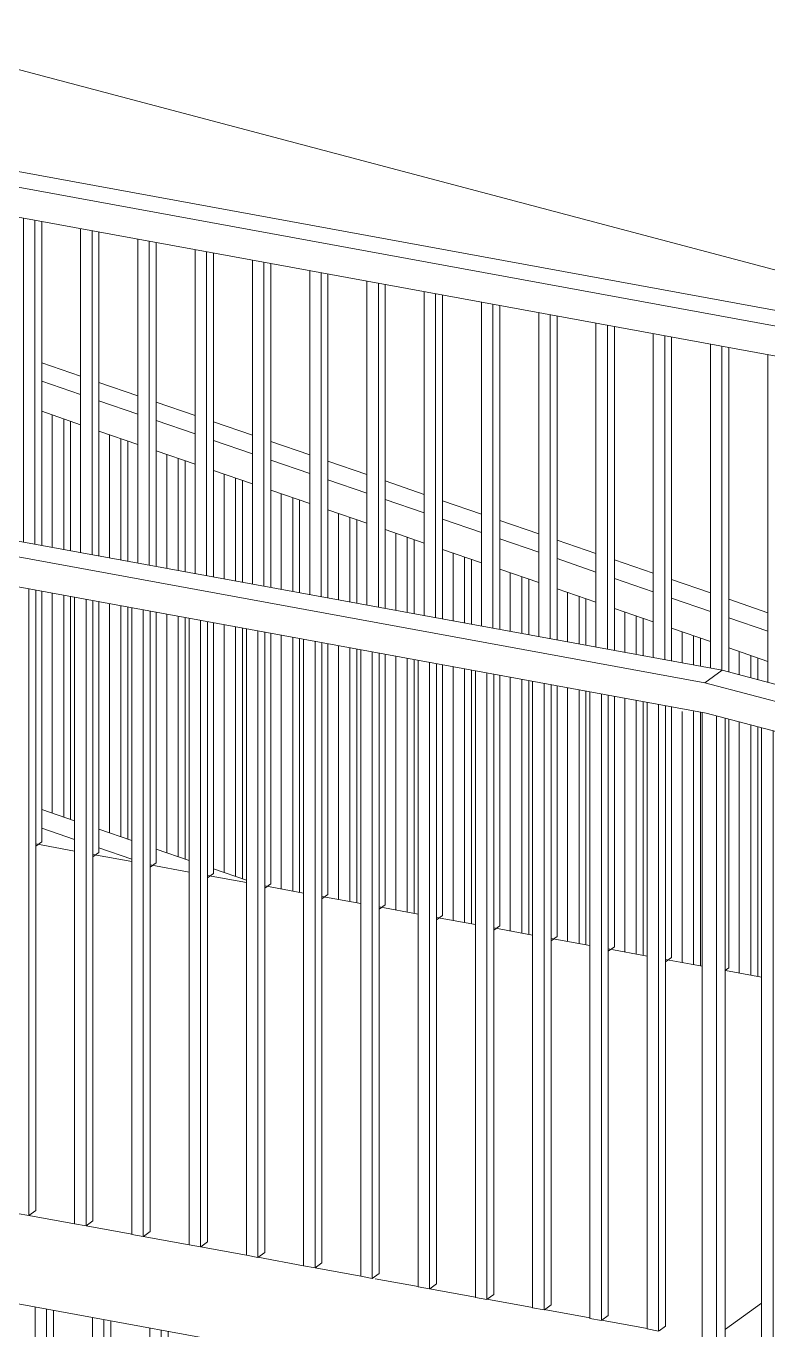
# Model space of a CAD drawing. Header units: metres. Extents: x 40 to 358, y -13 to 19.
# Drawn here: x 74.43 to 75.539, y -0.388 to 1.562 of the extents above; entities that cross this region are included whole.
import ezdxf

# ---------------------------------------------------------------- set-up
doc = ezdxf.new("R2010")
doc.units = ezdxf.units.M
for name, color, linetype, lineweight in [('A-BRND', 11, 'Continuous', 5), ('A-PISO', 51, 'Continuous', 9), ('A-PISO-RAMP', 51, 'Continuous', 5)]:
    doc.layers.add(name, color=color, linetype=linetype, lineweight=lineweight)

# ---------------------------------------------------------------- blocks, each defined once
blk = doc.blocks.new('Ramp - Ramp-1224626-Axonometria')
at = {"layer": 'A-PISO-RAMP'}
for p, q in [((74.5024, 0.3284), (74.4443, 0.3391)), ((74.5881, 0.3127), (74.5299, 0.3234)), ((74.6737, 0.297), (74.6155, 0.3077)), ((74.7593, 0.2813), (74.7012, 0.2919)), ((74.8449, 0.2656), (74.7868, 0.2762)), ((74.9306, 0.2499), (74.8724, 0.2605)), ((75.4536, -0.5382), (71.1694, 0.2451)), ((75.0162, 0.2341), (74.958, 0.2448)), ((75.1018, 0.2184), (75.0437, 0.2291)), ((75.1874, 0.2027), (75.1293, 0.2134)), ((75.2731, 0.187), (75.2149, 0.1977)), ((75.3587, 0.1713), (75.3005, 0.182)), ((75.4409, 0.1562), (75.3862, 0.1663)), ((75.5299, 0.1399), (75.4759, 0.1498)), ((74.4339, -0.2165), (74.5024, -0.229)), ((74.5196, -0.2322), (74.5881, -0.2447)), ((74.6052, -0.2478), (74.6737, -0.2603)), ((74.6908, -0.2635), (74.7593, -0.276)), ((74.7764, -0.2791), (74.8449, -0.2917)), ((74.8621, -0.2948), (74.9306, -0.3073)), ((74.9517, -0.3112), (75.0162, -0.323)), ((75.0333, -0.3261), (75.1018, -0.3386)), ((75.1189, -0.3418), (75.1874, -0.3543)), ((75.4759, -0.3868), (75.5299, -0.3476)), ((75.5299, -0.3476), (75.4759, -0.3868)), ((75.2046, -0.3574), (75.2731, -0.3699)), ((75.2902, -0.3731), (75.3587, -0.3856))]:
    blk.add_line(p, q, dxfattribs=at)
blk = doc.blocks.new('Railing - 20-V255-Axonometria')
at = {"layer": 'A-BRND'}
for p, q in [((75.4965, 0.592), (75.4965, 0.6267)), ((75.5136, 0.5875), (75.5136, 0.6208)), ((75.524, 0.5848), (75.524, 0.6173)), ((75.4965, 0.146), (75.4965, 0.5215)), ((75.5136, 0.1429), (75.5136, 0.517)), ((75.524, 0.141), (75.524, 0.5143))]:
    blk.add_line(p, q, dxfattribs=at)
blk = doc.blocks.new('Railing - 20-V256-Axonometria')
at = {"layer": 'A-BRND'}
for p, q in [((75.4109, 0.6098), (75.4109, 0.6562)), ((75.428, 0.6066), (75.428, 0.6503)), ((75.4384, 0.6048), (75.4384, 0.6468)), ((75.4109, 0.1617), (75.4109, 0.537)), ((75.428, 0.1586), (75.428, 0.537)), ((75.4384, 0.1567), (75.4384, 0.5362))]:
    blk.add_line(p, q, dxfattribs=at)
blk = doc.blocks.new('Railing - 20-V257-Axonometria')
at = {"layer": 'A-BRND'}
for p, q in [((75.3253, 0.6255), (75.3253, 0.6857)), ((75.3424, 0.6224), (75.3424, 0.6798)), ((75.3527, 0.6205), (75.3527, 0.6763)), ((75.3253, 0.1774), (75.3253, 0.5569)), ((75.3424, 0.1743), (75.3424, 0.5538)), ((75.3527, 0.1724), (75.3527, 0.5519))]:
    blk.add_line(p, q, dxfattribs=at)
blk = doc.blocks.new('Railing - 20-V258-Axonometria')
at = {"layer": 'A-BRND'}
for p, q in [((75.2396, 0.6412), (75.2396, 0.7152)), ((75.2568, 0.6381), (75.2568, 0.7093)), ((75.2671, 0.6362), (75.2671, 0.7057)), ((75.2396, 0.1931), (75.2396, 0.5726)), ((75.2568, 0.19), (75.2568, 0.5695)), ((75.2671, 0.1881), (75.2671, 0.5676))]:
    blk.add_line(p, q, dxfattribs=at)
blk = doc.blocks.new('Railing - 20-V259-Axonometria')
at = {"layer": 'A-BRND'}
for p, q in [((75.154, 0.6569), (75.154, 0.7447)), ((75.1712, 0.6538), (75.1712, 0.7388)), ((75.1815, 0.6519), (75.1815, 0.7352)), ((75.154, 0.2089), (75.154, 0.5884)), ((75.1712, 0.2057), (75.1712, 0.5852)), ((75.1815, 0.2038), (75.1815, 0.5833))]:
    blk.add_line(p, q, dxfattribs=at)
blk = doc.blocks.new('Railing - 20-V260-Axonometria')
at = {"layer": 'A-BRND'}
for p, q in [((75.0684, 0.6726), (75.0684, 0.7742)), ((75.0855, 0.6695), (75.0855, 0.7683)), ((75.0959, 0.6676), (75.0959, 0.7647)), ((75.0684, 0.2246), (75.0684, 0.6041)), ((75.0855, 0.2214), (75.0855, 0.6009)), ((75.0959, 0.2195), (75.0959, 0.599))]:
    blk.add_line(p, q, dxfattribs=at)
blk = doc.blocks.new('Railing - 20-V261-Axonometria')
at = {"layer": 'A-BRND'}
for p, q in [((74.9828, 0.6883), (74.9828, 0.8037)), ((74.9999, 0.6852), (74.9999, 0.7978)), ((75.0102, 0.6833), (75.0102, 0.7942)), ((74.9828, 0.2403), (74.9828, 0.6198)), ((74.9999, 0.2371), (74.9999, 0.6166)), ((75.0102, 0.2352), (75.0102, 0.6147))]:
    blk.add_line(p, q, dxfattribs=at)
blk = doc.blocks.new('Railing - 20-V262-Axonometria')
at = {"layer": 'A-BRND'}
for p, q in [((74.8972, 0.7041), (74.8972, 0.8332)), ((74.9143, 0.7009), (74.9143, 0.8273)), ((74.9246, 0.699), (74.9246, 0.8237)), ((74.8972, 0.256), (74.8972, 0.6355)), ((74.9143, 0.2528), (74.9143, 0.6323)), ((74.9246, 0.2509), (74.9246, 0.6305))]:
    blk.add_line(p, q, dxfattribs=at)
blk = doc.blocks.new('Railing - 20-V263-Axonometria')
at = {"layer": 'A-BRND'}
for p, q in [((74.8115, 0.7198), (74.8115, 0.8626)), ((74.8287, 0.7166), (74.8287, 0.8567)), ((74.839, 0.7147), (74.839, 0.8532)), ((74.8115, 0.2717), (74.8115, 0.6512)), ((74.8287, 0.2686), (74.8287, 0.6481)), ((74.839, 0.2667), (74.839, 0.6462))]:
    blk.add_line(p, q, dxfattribs=at)
blk = doc.blocks.new('Railing - 20-V264-Axonometria')
at = {"layer": 'A-BRND'}
for p, q in [((74.7259, 0.7355), (74.7259, 0.8921)), ((74.743, 0.7323), (74.743, 0.8862)), ((74.7534, 0.7304), (74.7534, 0.8827)), ((74.7259, 0.2965), (74.7259, 0.6669)), ((74.743, 0.2906), (74.743, 0.6638)), ((74.7534, 0.2871), (74.7534, 0.6619))]:
    blk.add_line(p, q, dxfattribs=at)
blk = doc.blocks.new('Railing - 20-V265-Axonometria')
at = {"layer": 'A-BRND'}
for p, q in [((74.6403, 0.7512), (74.6403, 0.9216)), ((74.6574, 0.748), (74.6574, 0.9157)), ((74.6677, 0.7461), (74.6677, 0.9122)), ((74.6403, 0.326), (74.6403, 0.6826)), ((74.6574, 0.3201), (74.6574, 0.6795)), ((74.6677, 0.3166), (74.6677, 0.6776))]:
    blk.add_line(p, q, dxfattribs=at)
blk = doc.blocks.new('Railing - 20-V266-Axonometria')
at = {"layer": 'A-BRND'}
for p, q in [((74.5547, 0.7669), (74.5547, 0.9511)), ((74.5718, 0.7638), (74.5718, 0.9452)), ((74.5821, 0.7619), (74.5821, 0.9416)), ((74.5547, 0.3555), (74.5547, 0.6983)), ((74.5718, 0.3496), (74.5718, 0.6952)), ((74.5821, 0.346), (74.5821, 0.6933))]:
    blk.add_line(p, q, dxfattribs=at)
blk = doc.blocks.new('Railing - 20-V267-Axonometria')
at = {"layer": 'A-BRND'}
for p, q in [((74.469, 0.7826), (74.469, 0.9806)), ((74.4862, 0.7795), (74.4862, 0.9747)), ((74.4965, 0.7776), (74.4965, 0.9711)), ((74.469, 0.385), (74.469, 0.714)), ((74.4862, 0.3791), (74.4862, 0.7109)), ((74.4965, 0.3755), (74.4965, 0.709))]:
    blk.add_line(p, q, dxfattribs=at)
blk = doc.blocks.new('Railing - 20-V378-Axonometria')
at = {"layer": 'A-BRND'}
for p, q in [((74.4168, -0.2134), (74.4168, 0.7236)), ((74.4339, 0.7205), (74.4339, -0.2165)), ((74.4443, -0.209), (74.4443, 0.7186)), ((74.4168, -0.2134), (74.4339, -0.2165)), ((74.434, -0.2165), (74.4443, -0.209))]:
    blk.add_line(p, q, dxfattribs=at)
blk = doc.blocks.new('Railing - 20-V379-Axonometria')
at = {"layer": 'A-BRND'}
for p, q in [((74.5024, -0.2291), (74.5024, 0.7079)), ((74.5196, 0.7048), (74.5196, -0.2322)), ((74.5299, -0.2248), (74.5299, 0.7029)), ((74.5024, -0.2291), (74.5196, -0.2322)), ((74.5197, -0.2322), (74.5299, -0.2248))]:
    blk.add_line(p, q, dxfattribs=at)
blk = doc.blocks.new('Railing - 20-V380-Axonometria')
at = {"layer": 'A-BRND'}
for p, q in [((74.5881, -0.2448), (74.5881, 0.6922)), ((74.6052, 0.6891), (74.6052, -0.248)), ((74.6155, -0.2405), (74.6155, 0.6872)), ((74.5881, -0.2448), (74.6052, -0.248)), ((74.6054, -0.2478), (74.6155, -0.2405))]:
    blk.add_line(p, q, dxfattribs=at)
blk = doc.blocks.new('Railing - 20-V381-Axonometria')
at = {"layer": 'A-BRND'}
for p, q in [((74.6737, -0.2605), (74.6737, 0.6765)), ((74.6908, 0.6733), (74.6908, -0.2637)), ((74.7012, -0.2562), (74.7012, 0.6715)), ((74.6737, -0.2605), (74.6908, -0.2637)), ((74.691, -0.2635), (74.7012, -0.2562))]:
    blk.add_line(p, q, dxfattribs=at)
blk = doc.blocks.new('Railing - 20-V382-Axonometria')
at = {"layer": 'A-BRND'}
for p, q in [((74.7593, -0.2762), (74.7593, 0.6608)), ((74.7764, 0.6576), (74.7764, -0.2794)), ((74.7868, -0.2719), (74.7868, 0.6557)), ((74.7767, -0.2792), (74.7868, -0.2719)), ((74.7593, -0.2762), (74.7764, -0.2794))]:
    blk.add_line(p, q, dxfattribs=at)
blk = doc.blocks.new('Railing - 20-V383-Axonometria')
at = {"layer": 'A-BRND'}
for p, q in [((74.8449, -0.2919), (74.8449, 0.6451)), ((74.8621, 0.6419), (74.8621, -0.2951)), ((74.8724, -0.2876), (74.8724, 0.64)), ((74.8449, -0.2919), (74.8621, -0.2951)), ((74.8624, -0.2948), (74.8724, -0.2876))]:
    blk.add_line(p, q, dxfattribs=at)
blk = doc.blocks.new('Railing - 20-V376-Axonometria')
at = {"layer": 'A-BRND'}
for p, q in [((71.2487, 0.3679), (71.2487, 1.3049)), ((71.2658, 1.3018), (71.2658, 0.3647)), ((71.2762, 0.3722), (71.2762, 1.2999)), ((71.2658, 0.3647), (71.2762, 0.3722)), ((71.2487, 0.3679), (71.2658, 0.3647))]:
    blk.add_line(p, q, dxfattribs=at)
blk = doc.blocks.new('Railing - 20-V384-Axonometria')
at = {"layer": 'A-BRND'}
for p, q in [((75.0162, -0.3234), (75.0162, 0.6136)), ((75.0333, 0.6105), (75.0333, -0.3265)), ((75.0437, -0.319), (75.0437, 0.6086)), ((75.0162, -0.3234), (75.0333, -0.3265)), ((75.0338, -0.3262), (75.0437, -0.319))]:
    blk.add_line(p, q, dxfattribs=at)
blk = doc.blocks.new('Railing - 20-V385-Axonometria')
at = {"layer": 'A-BRND'}
for p, q in [((75.1018, -0.3391), (75.1018, 0.5979)), ((75.1189, 0.5948), (75.1189, -0.3422)), ((75.1293, -0.3347), (75.1293, 0.5929)), ((75.1018, -0.3391), (75.1189, -0.3422)), ((75.1195, -0.3419), (75.1293, -0.3347))]:
    blk.add_line(p, q, dxfattribs=at)
blk = doc.blocks.new('Railing - 20-V386-Axonometria')
at = {"layer": 'A-BRND'}
for p, q in [((75.1874, -0.3548), (75.1874, 0.5822)), ((75.2046, 0.5791), (75.2046, -0.3579)), ((75.2149, -0.3504), (75.2149, 0.5772)), ((75.2051, -0.3575), (75.2149, -0.3504)), ((75.1874, -0.3548), (75.2046, -0.3579))]:
    blk.add_line(p, q, dxfattribs=at)
blk = doc.blocks.new('Railing - 20-V387-Axonometria')
at = {"layer": 'A-BRND'}
for p, q in [((75.2731, -0.3705), (75.2731, 0.5665)), ((75.2902, 0.5634), (75.2902, -0.3736)), ((75.3005, -0.3662), (75.3005, 0.5615)), ((75.2908, -0.3732), (75.3005, -0.3662)), ((75.2731, -0.3705), (75.2902, -0.3736))]:
    blk.add_line(p, q, dxfattribs=at)
blk = doc.blocks.new('Railing - 20-V388-Axonometria')
at = {"layer": 'A-BRND'}
for p, q in [((75.3587, -0.3862), (75.3587, 0.5508)), ((75.3758, 0.5477), (75.3758, -0.3894)), ((75.3862, -0.3819), (75.3862, 0.5458)), ((75.3587, -0.3862), (75.3758, -0.3894)), ((75.3765, -0.3889), (75.3862, -0.3819))]:
    blk.add_line(p, q, dxfattribs=at)
blk = doc.blocks.new('Railing - 20-V389-Axonometria')
at = {"layer": 'A-BRND'}
for p, q in [((75.5299, -0.4238), (75.5299, 0.5127)), ((75.5471, 0.5082), (75.5471, -0.4284)), ((75.5574, -0.4209), (75.5574, 0.5054)), ((75.5299, -0.4238), (75.5471, -0.4284)), ((75.5479, -0.4278), (75.5574, -0.4209))]:
    blk.add_line(p, q, dxfattribs=at)
blk = doc.blocks.new('Railing - 25-V461-Axonometria')
at = {"layer": 'A-BRND'}
for p, q in [((75.4409, -0.4007), (75.4409, 0.5357)), ((75.4623, 0.5306), (75.4623, -0.4081)), ((75.4752, -0.3987), (75.4752, 0.5271)), ((75.4409, -0.4007), (75.4623, -0.4081))]:
    blk.add_line(p, q, dxfattribs=at)
blk = doc.blocks.new('Railing - Railing-1745435-Axonometria')
for name, p in [('Railing - 20-V267-Axonometria', (0, 0)), ('Railing - 20-V266-Axonometria', (0, 0)), ('Railing - 20-V265-Axonometria', (0, 0)), ('Railing - 20-V264-Axonometria', (0, 0)), ('Railing - 20-V263-Axonometria', (0, 0)), ('Railing - 20-V262-Axonometria', (0, 0)), ('Railing - 20-V261-Axonometria', (0, 0)), ('Railing - 20-V260-Axonometria', (0, 0)), ('Railing - 20-V259-Axonometria', (0, 0)), ('Railing - 20-V378-Axonometria', (0, 0)), ('Railing - 20-V379-Axonometria', (0, 0)), ('Railing - 20-V258-Axonometria', (0, 0)), ('Railing - 20-V380-Axonometria', (0, 0)), ('Railing - 20-V257-Axonometria', (0, 0)), ('Railing - 20-V381-Axonometria', (0, 0)), ('Railing - 20-V382-Axonometria', (0, 0)), ('Railing - 20-V383-Axonometria', (0, 0)), ('Railing - 20-V256-Axonometria', (0, 0)), ('Railing - 20-V376-Axonometria', (3.6819, -0.6755)), ('Railing - 20-V255-Axonometria', (0, 0)), ('Railing - 20-V384-Axonometria', (0, 0)), ('Railing - 20-V385-Axonometria', (0, 0)), ('Railing - 20-V386-Axonometria', (0, 0)), ('Railing - 20-V387-Axonometria', (0, 0)), ('Railing - 20-V388-Axonometria', (0, 0)), ('Railing - 25-V461-Axonometria', (0, 0)), ('Railing - 20-V389-Axonometria', (0, 0))]:
    blk.add_blockref(name, p)
blk = doc.blocks.new('Top Rail Type - Top Rail_Internal_-1746581-Axonometria')
at = {"layer": 'A-BRND'}
for p, q in [((75.4451, 0.58), (71.1639, 1.3656)), ((71.1897, 1.3843), (75.471, 0.5988)), ((75.4468, 0.5346), (71.1655, 1.3202)), ((74.4533, 1.0587), (74.5115, 1.0387)), ((74.5115, 1.0111), (74.4533, 1.0311)), ((74.5389, 1.0292), (74.5971, 1.0092)), ((74.5971, 0.9816), (74.5389, 1.0016)), ((74.6246, 0.9997), (74.6827, 0.9797)), ((74.4533, 0.986), (74.5115, 0.966)), ((74.5389, 0.9565), (74.5971, 0.9365)), ((74.6827, 0.9521), (74.6246, 0.9721)), ((74.7102, 0.9703), (74.7684, 0.9502)), ((74.7684, 0.9226), (74.7102, 0.9426)), ((74.7958, 0.9408), (74.854, 0.9207)), ((74.6246, 0.927), (74.6827, 0.907)), ((74.7102, 0.8975), (74.7684, 0.8775)), ((74.854, 0.8931), (74.7958, 0.9131)), ((74.8814, 0.9113), (74.9396, 0.8913)), ((74.9396, 0.8636), (74.8814, 0.8837)), ((74.9671, 0.8818), (75.0252, 0.8618)), ((74.7958, 0.8681), (74.854, 0.848)), ((74.8814, 0.8386), (74.9396, 0.8185)), ((75.0252, 0.8341), (74.9671, 0.8542)), ((75.0527, 0.8523), (75.1109, 0.8323)), ((75.1109, 0.8047), (75.0527, 0.8247)), ((75.1383, 0.8228), (75.1965, 0.8028)), ((74.9671, 0.8091), (75.0252, 0.789)), ((75.1965, 0.7752), (75.1383, 0.7952)), ((75.2239, 0.7933), (75.2821, 0.7733)), ((75.0527, 0.7796), (75.1109, 0.7596)), ((75.2821, 0.7457), (75.2239, 0.7657)), ((75.3096, 0.7638), (75.3677, 0.7438)), ((75.1383, 0.7501), (75.1965, 0.7301)), ((75.3677, 0.7162), (75.3096, 0.7362)), ((75.3952, 0.7344), (75.4534, 0.7143)), ((75.2239, 0.7206), (75.2821, 0.7006)), ((75.4534, 0.6867), (75.3952, 0.7067)), ((75.4808, 0.7049), (75.539, 0.6848)), ((75.3096, 0.6911), (75.3677, 0.6711)), ((75.539, 0.6572), (75.4808, 0.6772)), ((75.3952, 0.6616), (75.4534, 0.6416)), ((75.4808, 0.6322), (75.539, 0.6121)), ((75.471, 0.5988), (75.4451, 0.58)), ((75.471, 0.5988), (76.4985, 0.3276)), ((76.4726, 0.3089), (75.4451, 0.58)), ((76.4743, 0.2635), (75.4468, 0.5346))]:
    blk.add_line(p, q, dxfattribs=at)
blk = doc.blocks.new('Railing - 20-V543-Axonometria')
at = {"layer": 'A-BRND'}
for p, q in [((75.539, 0.5808), (75.539, 1.0706)), ((75.5561, 0.5763), (75.5561, 1.0674)), ((75.5664, 0.5736), (75.5664, 1.0655)), ((75.5664, 0.1379), (75.5664, 0.5031)), ((75.5574, 0.1313), (75.5664, 0.1379))]:
    blk.add_line(p, q, dxfattribs=at)
blk = doc.blocks.new('Railing - 20-V544-Axonometria')
at = {"layer": 'A-BRND'}
for p, q in [((75.4534, 0.602), (75.4534, 1.0863)), ((75.4705, 0.5984), (75.4705, 1.0831)), ((75.4808, 0.5962), (75.4808, 1.0812)), ((75.4808, 0.1536), (75.4808, 0.5257)), ((75.4759, 0.1501), (75.4808, 0.1536))]:
    blk.add_line(p, q, dxfattribs=at)
blk = doc.blocks.new('Railing - 20-V545-Axonometria')
at = {"layer": 'A-BRND'}
for p, q in [((75.3677, 0.6177), (75.3677, 1.102)), ((75.3849, 0.6146), (75.3849, 1.0988)), ((75.3952, 0.6127), (75.3952, 1.0969)), ((75.3952, 0.1693), (75.3952, 0.5441)), ((75.3862, 0.1628), (75.3952, 0.1693))]:
    blk.add_line(p, q, dxfattribs=at)
blk = doc.blocks.new('Railing - 20-V546-Axonometria')
at = {"layer": 'A-BRND'}
for p, q in [((75.2821, 0.6334), (75.2821, 1.1177)), ((75.2992, 0.6303), (75.2992, 1.1145)), ((75.3096, 0.6284), (75.3096, 1.1126)), ((75.3096, 0.185), (75.3096, 0.5598)), ((75.3005, 0.1785), (75.3096, 0.185))]:
    blk.add_line(p, q, dxfattribs=at)
blk = doc.blocks.new('Railing - 20-V547-Axonometria')
at = {"layer": 'A-BRND'}
for p, q in [((75.1965, 0.6491), (75.1965, 1.1334)), ((75.2136, 0.646), (75.2136, 1.1302)), ((75.2239, 0.6441), (75.2239, 1.1284)), ((75.2239, 0.2007), (75.2239, 0.5755)), ((75.2149, 0.1942), (75.2239, 0.2007))]:
    blk.add_line(p, q, dxfattribs=at)
blk = doc.blocks.new('Railing - 20-V548-Axonometria')
at = {"layer": 'A-BRND'}
for p, q in [((75.1109, 0.6648), (75.1109, 1.1491)), ((75.128, 0.6617), (75.128, 1.146)), ((75.1383, 0.6598), (75.1383, 1.1441)), ((75.1383, 0.2164), (75.1383, 0.5912)), ((75.1293, 0.2099), (75.1383, 0.2164))]:
    blk.add_line(p, q, dxfattribs=at)
blk = doc.blocks.new('Railing - 20-V549-Axonometria')
at = {"layer": 'A-BRND'}
for p, q in [((75.0252, 0.6806), (75.0252, 1.1648)), ((75.0424, 0.6774), (75.0424, 1.1617)), ((75.0527, 0.6755), (75.0527, 1.1598)), ((75.0527, 0.2321), (75.0527, 0.607)), ((75.0437, 0.2256), (75.0527, 0.2321))]:
    blk.add_line(p, q, dxfattribs=at)
blk = doc.blocks.new('Railing - 20-V550-Axonometria')
at = {"layer": 'A-BRND'}
for p, q in [((74.9396, 0.6963), (74.9396, 1.1805)), ((74.9567, 0.6931), (74.9567, 1.1774)), ((74.9671, 0.6912), (74.9671, 1.1755)), ((74.9671, 0.2479), (74.9671, 0.6227)), ((74.958, 0.2413), (74.9671, 0.2479))]:
    blk.add_line(p, q, dxfattribs=at)
blk = doc.blocks.new('Railing - 20-V551-Axonometria')
at = {"layer": 'A-BRND'}
for p, q in [((74.854, 0.712), (74.854, 1.1962)), ((74.8711, 0.7088), (74.8711, 1.1931)), ((74.8814, 0.7069), (74.8814, 1.1912)), ((74.8814, 0.2636), (74.8814, 0.6384)), ((74.8724, 0.257), (74.8814, 0.2636))]:
    blk.add_line(p, q, dxfattribs=at)
blk = doc.blocks.new('Railing - 20-V552-Axonometria')
at = {"layer": 'A-BRND'}
for p, q in [((74.7684, 0.7277), (74.7684, 1.2119)), ((74.7855, 0.7245), (74.7855, 1.2088)), ((74.7958, 0.7226), (74.7958, 1.2069)), ((74.7958, 0.2793), (74.7958, 0.6541)), ((74.7868, 0.2727), (74.7958, 0.2793))]:
    blk.add_line(p, q, dxfattribs=at)
blk = doc.blocks.new('Railing - 20-V553-Axonometria')
at = {"layer": 'A-BRND'}
for p, q in [((74.6827, 0.7434), (74.6827, 1.2276)), ((74.6999, 0.7403), (74.6999, 1.2245)), ((74.7102, 0.7384), (74.7102, 1.2226)), ((74.7102, 0.295), (74.7102, 0.6698)), ((74.7012, 0.2884), (74.7102, 0.295))]:
    blk.add_line(p, q, dxfattribs=at)
blk = doc.blocks.new('Railing - 20-V554-Axonometria')
at = {"layer": 'A-BRND'}
for p, q in [((74.5971, 0.7591), (74.5971, 1.2434)), ((74.6142, 0.756), (74.6142, 1.2402)), ((74.6246, 0.7541), (74.6246, 1.2383)), ((74.6246, 0.3107), (74.6246, 0.6855)), ((74.6155, 0.3041), (74.6246, 0.3107))]:
    blk.add_line(p, q, dxfattribs=at)
blk = doc.blocks.new('Railing - 20-V555-Axonometria')
at = {"layer": 'A-BRND'}
for p, q in [((74.5115, 0.7748), (74.5115, 1.2591)), ((74.5286, 0.7717), (74.5286, 1.2559)), ((74.5389, 0.7698), (74.5389, 1.254)), ((74.5389, 0.3264), (74.5389, 0.7012)), ((74.5299, 0.3199), (74.5389, 0.3264))]:
    blk.add_line(p, q, dxfattribs=at)
blk = doc.blocks.new('Railing - 20-V556-Axonometria')
at = {"layer": 'A-BRND'}
for p, q in [((74.4258, 0.7905), (74.4258, 1.2748)), ((74.443, 0.7874), (74.443, 1.2716)), ((74.4533, 0.7855), (74.4533, 1.2697)), ((74.4533, 0.3421), (74.4533, 0.7169)), ((74.4443, 0.3356), (74.4533, 0.3421))]:
    blk.add_line(p, q, dxfattribs=at)
blk = doc.blocks.new('Railing - 20-V705-Axonometria')
at = {"layer": 'A-BRND'}
for p, q in [((74.4435, -0.6147), (74.4435, -0.3535)), ((74.4606, -0.3567), (74.4606, -0.6206)), ((74.471, -0.6131), (74.471, -0.3586)), ((74.4435, -0.6147), (74.4606, -0.6206))]:
    blk.add_line(p, q, dxfattribs=at)
blk = doc.blocks.new('Railing - 20-V706-Axonometria')
at = {"layer": 'A-BRND'}
for p, q in [((74.5291, -0.6442), (74.5291, -0.3692)), ((74.5463, -0.3723), (74.5463, -0.6501)), ((74.5566, -0.6426), (74.5566, -0.3742)), ((74.5291, -0.6442), (74.5463, -0.6501))]:
    blk.add_line(p, q, dxfattribs=at)
blk = doc.blocks.new('Railing - 20-V707-Axonometria')
at = {"layer": 'A-BRND'}
for p, q in [((74.6148, -0.6737), (74.6148, -0.3849)), ((74.6319, -0.388), (74.6319, -0.6796)), ((74.6422, -0.6721), (74.6422, -0.3899)), ((74.6148, -0.6737), (74.6319, -0.6796))]:
    blk.add_line(p, q, dxfattribs=at)
blk = doc.blocks.new('Railing - Railing-1752316-Axonometria')
for name in ['Railing - 20-V556-Axonometria', 'Railing - 20-V555-Axonometria', 'Railing - 20-V554-Axonometria', 'Railing - 20-V553-Axonometria', 'Railing - 20-V552-Axonometria', 'Railing - 20-V551-Axonometria', 'Railing - 20-V550-Axonometria', 'Railing - 20-V549-Axonometria', 'Railing - 20-V548-Axonometria', 'Railing - 20-V547-Axonometria', 'Railing - 20-V546-Axonometria', 'Railing - 20-V545-Axonometria', 'Railing - 20-V544-Axonometria', 'Railing - 20-V543-Axonometria', 'Railing - 20-V705-Axonometria', 'Railing - 20-V706-Axonometria', 'Railing - 20-V707-Axonometria']:
    blk.add_blockref(name, (0, 0))
blk = doc.blocks.new('Top Rail Type - Top Rail_Internal_-1752441-Axonometria')
at = {"layer": 'A-BRND'}
for p, q in [((71.7981, 1.8254), (76.0794, 1.04)), ((76.0536, 1.0212), (71.7723, 1.8067)), ((76.0552, 0.9758), (71.7739, 1.7613)), ((74.4533, 0.3904), (74.5024, 0.3735)), ((74.5024, 0.3458), (74.4533, 0.3628)), ((74.5389, 0.3609), (74.5881, 0.344)), ((74.5881, 0.3164), (74.5389, 0.3333)), ((74.6246, 0.3314), (74.6737, 0.3145)), ((74.7102, 0.3019), (74.7593, 0.285))]:
    blk.add_line(p, q, dxfattribs=at)

msp = doc.modelspace()

# ---------------------------------------------------------------- linework, layer by layer
at = {"layer": 'A-PISO'}
msp.add_line((77.3124, 0.7311), (68.0301, 3.1881), dxfattribs=at)

# ---------------------------------------------------------------- block references
at = {"layer": 'A-BRND'}
for name in ['Top Rail Type - Top Rail_Internal_-1746581-Axonometria', 'Railing - Railing-1745435-Axonometria', 'Top Rail Type - Top Rail_Internal_-1752441-Axonometria', 'Railing - Railing-1752316-Axonometria']:
    msp.add_blockref(name, (0, 0), dxfattribs=at)
at = {"layer": 'A-PISO-RAMP'}
msp.add_blockref('Ramp - Ramp-1224626-Axonometria', (0, 0), dxfattribs=at)

doc.saveas('drawing.dxf')
